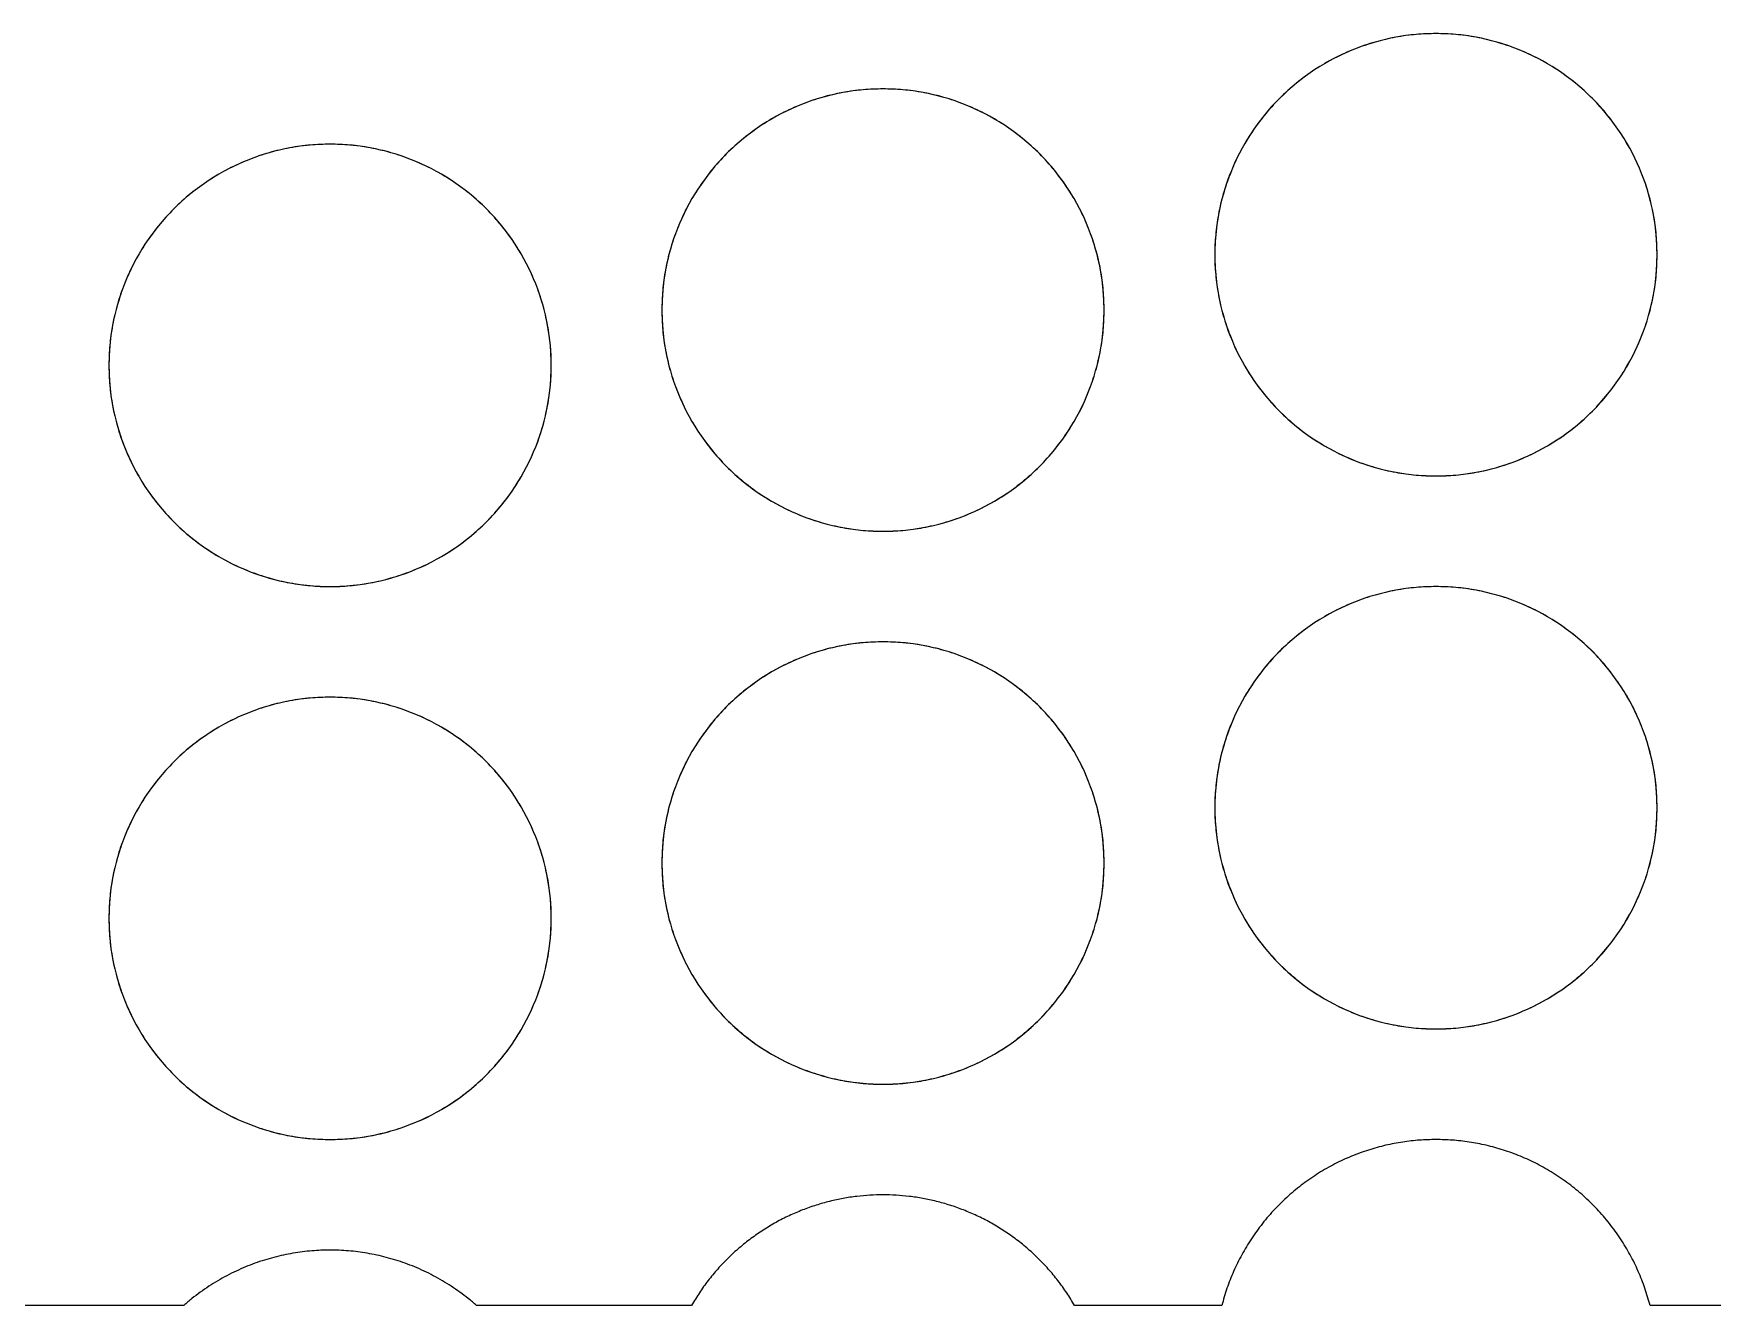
# Model space of a CAD drawing. Extents: x 85 to 185, y 98 to 200.
# Drawn here: x 111.71 to 136, y 100 to 118.4 of the extents above; entities that cross this region are included whole.
import ezdxf

# ---------------------------------------------------------------- set-up
doc = ezdxf.new("R2010")
doc.units = 0
doc.header["$MEASUREMENT"] = 0
doc.layers.get('0').update_dxf_attribs({"linetype": 'CONTINUOUS'})

msp = doc.modelspace()

# ---------------------------------------------------------------- linework, layer by layer
for points in [[(135.2, 115.2), (135.197, 115.343), (135.187, 115.488), (135.17, 115.634), (135.147, 115.782), (135.132, 115.857), (135.115, 115.931), (135.097, 116.006), (135.076, 116.081), (135.054, 116.155), (135.03, 116.23), (135.004, 116.304), (134.975, 116.378), (134.945, 116.452), (134.913, 116.525), (134.879, 116.598), (134.843, 116.67), (134.804, 116.741), (134.764, 116.812), (134.722, 116.882), (134.678, 116.951), (134.633, 117.019), (134.585, 117.086), (134.536, 117.152), (134.484, 117.217), (134.431, 117.28), (134.377, 117.343), (134.321, 117.403), (134.263, 117.463), (134.203, 117.521), (134.143, 117.577), (134.08, 117.631), (134.017, 117.684), (133.952, 117.736), (133.886, 117.785), (133.819, 117.833), (133.751, 117.878), (133.682, 117.922), (133.612, 117.964), (133.541, 118.004), (133.47, 118.043), (133.398, 118.079), (133.325, 118.113), (133.252, 118.145), (133.178, 118.175), (133.104, 118.204), (133.03, 118.23), (132.955, 118.254), (132.881, 118.276), (132.806, 118.297), (132.731, 118.315), (132.657, 118.332), (132.582, 118.347), (132.434, 118.37), (132.288, 118.387), (132.143, 118.397), (132, 118.4), (131.857, 118.397), (131.712, 118.387), (131.566, 118.37), (131.418, 118.347), (131.343, 118.332), (131.269, 118.315), (131.194, 118.297), (131.119, 118.276), (131.045, 118.254), (130.97, 118.23), (130.896, 118.204), (130.822, 118.175), (130.748, 118.145), (130.675, 118.113), (130.602, 118.079), (130.53, 118.043), (130.459, 118.004), (130.388, 117.964), (130.318, 117.922), (130.249, 117.878), (130.181, 117.833), (130.114, 117.785), (130.048, 117.736), (129.983, 117.684), (129.92, 117.631), (129.857, 117.577), (129.797, 117.521), (129.737, 117.463), (129.679, 117.403), (129.623, 117.343), (129.569, 117.28), (129.516, 117.217), (129.464, 117.152), (129.415, 117.086), (129.367, 117.019), (129.322, 116.951), (129.278, 116.882), (129.236, 116.812), (129.196, 116.741), (129.157, 116.67), (129.121, 116.598), (129.087, 116.525), (129.055, 116.452), (129.025, 116.378), (128.996, 116.304), (128.97, 116.23), (128.946, 116.155), (128.924, 116.081), (128.903, 116.006), (128.885, 115.931), (128.868, 115.857), (128.853, 115.782), (128.83, 115.634), (128.813, 115.488), (128.803, 115.343), (128.8, 115.2), (128.803, 115.057), (128.813, 114.912), (128.83, 114.766), (128.853, 114.618), (128.868, 114.543), (128.885, 114.469), (128.903, 114.394), (128.924, 114.319), (128.946, 114.245), (128.97, 114.17), (128.996, 114.096), (129.025, 114.022), (129.055, 113.948), (129.087, 113.875), (129.121, 113.802), (129.157, 113.73), (129.196, 113.659), (129.236, 113.588), (129.278, 113.518), (129.322, 113.449), (129.367, 113.381), (129.415, 113.314), (129.464, 113.248), (129.516, 113.183), (129.569, 113.12), (129.623, 113.057), (129.679, 112.997), (129.737, 112.937), (129.797, 112.879), (129.857, 112.823), (129.92, 112.769), (129.983, 112.716), (130.048, 112.664), (130.114, 112.615), (130.181, 112.567), (130.249, 112.522), (130.318, 112.478), (130.388, 112.436), (130.459, 112.396), (130.53, 112.357), (130.602, 112.321), (130.675, 112.287), (130.748, 112.255), (130.822, 112.225), (130.896, 112.196), (130.97, 112.17), (131.045, 112.146), (131.119, 112.124), (131.194, 112.103), (131.269, 112.085), (131.343, 112.068), (131.418, 112.053), (131.566, 112.03), (131.712, 112.013), (131.857, 112.003), (132, 112), (132.143, 112.003), (132.288, 112.013), (132.434, 112.03), (132.582, 112.053), (132.657, 112.068), (132.731, 112.085), (132.806, 112.103), (132.881, 112.124), (132.955, 112.146), (133.03, 112.17), (133.104, 112.196), (133.178, 112.225), (133.252, 112.255), (133.325, 112.287), (133.398, 112.321), (133.47, 112.357), (133.541, 112.396), (133.612, 112.436), (133.682, 112.478), (133.751, 112.522), (133.819, 112.567), (133.886, 112.615), (133.952, 112.664), (134.017, 112.716), (134.08, 112.769), (134.143, 112.823), (134.203, 112.879), (134.263, 112.937), (134.321, 112.997), (134.377, 113.057), (134.431, 113.12), (134.484, 113.183), (134.536, 113.248), (134.585, 113.314), (134.633, 113.381), (134.678, 113.449), (134.722, 113.518), (134.764, 113.588), (134.804, 113.659), (134.843, 113.73), (134.879, 113.802), (134.913, 113.875), (134.945, 113.948), (134.975, 114.022), (135.004, 114.096), (135.03, 114.17), (135.054, 114.245), (135.076, 114.319), (135.097, 114.394), (135.115, 114.469), (135.132, 114.543), (135.147, 114.618), (135.17, 114.766), (135.187, 114.912), (135.197, 115.057), (135.2, 115.2)], [(127.2, 114.4), (127.197, 114.543), (127.187, 114.688), (127.17, 114.834), (127.147, 114.982), (127.132, 115.057), (127.115, 115.131), (127.097, 115.206), (127.076, 115.281), (127.054, 115.355), (127.03, 115.43), (127.004, 115.504), (126.975, 115.578), (126.945, 115.652), (126.913, 115.725), (126.879, 115.798), (126.843, 115.87), (126.804, 115.941), (126.764, 116.012), (126.722, 116.082), (126.678, 116.151), (126.633, 116.219), (126.585, 116.286), (126.536, 116.352), (126.484, 116.417), (126.431, 116.48), (126.377, 116.543), (126.321, 116.603), (126.263, 116.663), (126.203, 116.721), (126.143, 116.777), (126.08, 116.831), (126.017, 116.884), (125.952, 116.936), (125.886, 116.985), (125.819, 117.033), (125.751, 117.078), (125.682, 117.122), (125.612, 117.164), (125.541, 117.204), (125.47, 117.243), (125.398, 117.279), (125.325, 117.313), (125.252, 117.345), (125.178, 117.375), (125.104, 117.404), (125.03, 117.43), (124.955, 117.454), (124.881, 117.476), (124.806, 117.497), (124.731, 117.515), (124.657, 117.532), (124.582, 117.547), (124.434, 117.57), (124.288, 117.587), (124.143, 117.597), (124, 117.6), (123.857, 117.597), (123.712, 117.587), (123.566, 117.57), (123.418, 117.547), (123.343, 117.532), (123.269, 117.515), (123.194, 117.497), (123.119, 117.476), (123.045, 117.454), (122.97, 117.43), (122.896, 117.404), (122.822, 117.375), (122.748, 117.345), (122.675, 117.313), (122.602, 117.279), (122.53, 117.243), (122.459, 117.204), (122.388, 117.164), (122.318, 117.122), (122.249, 117.078), (122.181, 117.033), (122.114, 116.985), (122.048, 116.936), (121.983, 116.884), (121.92, 116.831), (121.857, 116.777), (121.797, 116.721), (121.737, 116.663), (121.679, 116.603), (121.623, 116.543), (121.569, 116.48), (121.516, 116.417), (121.464, 116.352), (121.415, 116.286), (121.367, 116.219), (121.322, 116.151), (121.278, 116.082), (121.236, 116.012), (121.196, 115.941), (121.157, 115.87), (121.121, 115.798), (121.087, 115.725), (121.055, 115.652), (121.025, 115.578), (120.996, 115.504), (120.97, 115.43), (120.946, 115.355), (120.924, 115.281), (120.903, 115.206), (120.885, 115.131), (120.868, 115.057), (120.853, 114.982), (120.83, 114.834), (120.813, 114.688), (120.803, 114.543), (120.8, 114.4), (120.803, 114.257), (120.813, 114.112), (120.83, 113.966), (120.853, 113.818), (120.868, 113.743), (120.885, 113.669), (120.903, 113.594), (120.924, 113.519), (120.946, 113.445), (120.97, 113.37), (120.996, 113.296), (121.025, 113.222), (121.055, 113.148), (121.087, 113.075), (121.121, 113.002), (121.157, 112.93), (121.196, 112.859), (121.236, 112.788), (121.278, 112.718), (121.322, 112.649), (121.367, 112.581), (121.415, 112.514), (121.464, 112.448), (121.516, 112.383), (121.569, 112.32), (121.623, 112.257), (121.679, 112.197), (121.737, 112.137), (121.797, 112.079), (121.857, 112.023), (121.92, 111.969), (121.983, 111.916), (122.048, 111.864), (122.114, 111.815), (122.181, 111.767), (122.249, 111.722), (122.318, 111.678), (122.388, 111.636), (122.459, 111.596), (122.53, 111.557), (122.602, 111.521), (122.675, 111.487), (122.748, 111.455), (122.822, 111.425), (122.896, 111.396), (122.97, 111.37), (123.045, 111.346), (123.119, 111.324), (123.194, 111.303), (123.269, 111.285), (123.343, 111.268), (123.418, 111.253), (123.566, 111.23), (123.712, 111.213), (123.857, 111.203), (124, 111.2), (124.143, 111.203), (124.288, 111.213), (124.434, 111.23), (124.582, 111.253), (124.657, 111.268), (124.731, 111.285), (124.806, 111.303), (124.881, 111.324), (124.955, 111.346), (125.03, 111.37), (125.104, 111.396), (125.178, 111.425), (125.252, 111.455), (125.325, 111.487), (125.398, 111.521), (125.47, 111.557), (125.541, 111.596), (125.612, 111.636), (125.682, 111.678), (125.751, 111.722), (125.819, 111.767), (125.886, 111.815), (125.952, 111.864), (126.017, 111.916), (126.08, 111.969), (126.143, 112.023), (126.203, 112.079), (126.263, 112.137), (126.321, 112.197), (126.377, 112.257), (126.431, 112.32), (126.484, 112.383), (126.536, 112.448), (126.585, 112.514), (126.633, 112.581), (126.678, 112.649), (126.722, 112.718), (126.764, 112.788), (126.804, 112.859), (126.843, 112.93), (126.879, 113.002), (126.913, 113.075), (126.945, 113.148), (126.975, 113.222), (127.004, 113.296), (127.03, 113.37), (127.054, 113.445), (127.076, 113.519), (127.097, 113.594), (127.115, 113.669), (127.132, 113.743), (127.147, 113.818), (127.17, 113.966), (127.187, 114.112), (127.197, 114.257), (127.2, 114.4)], [(119.2, 113.6), (119.197, 113.743), (119.187, 113.888), (119.17, 114.034), (119.147, 114.182), (119.132, 114.257), (119.115, 114.331), (119.097, 114.406), (119.076, 114.481), (119.054, 114.555), (119.03, 114.63), (119.004, 114.704), (118.975, 114.778), (118.945, 114.852), (118.913, 114.925), (118.879, 114.998), (118.843, 115.07), (118.804, 115.141), (118.764, 115.212), (118.722, 115.282), (118.678, 115.351), (118.633, 115.419), (118.585, 115.486), (118.536, 115.552), (118.484, 115.617), (118.431, 115.68), (118.377, 115.743), (118.321, 115.803), (118.263, 115.863), (118.203, 115.921), (118.143, 115.977), (118.08, 116.031), (118.017, 116.084), (117.952, 116.136), (117.886, 116.185), (117.819, 116.233), (117.751, 116.278), (117.682, 116.322), (117.612, 116.364), (117.541, 116.404), (117.47, 116.443), (117.398, 116.479), (117.325, 116.513), (117.252, 116.545), (117.178, 116.575), (117.104, 116.604), (117.03, 116.63), (116.955, 116.654), (116.881, 116.676), (116.806, 116.697), (116.731, 116.715), (116.657, 116.732), (116.582, 116.747), (116.434, 116.77), (116.288, 116.787), (116.143, 116.797), (116, 116.8), (115.857, 116.797), (115.712, 116.787), (115.566, 116.77), (115.418, 116.747), (115.343, 116.732), (115.269, 116.715), (115.194, 116.697), (115.119, 116.676), (115.045, 116.654), (114.97, 116.63), (114.896, 116.604), (114.822, 116.575), (114.748, 116.545), (114.675, 116.513), (114.602, 116.479), (114.53, 116.443), (114.459, 116.404), (114.388, 116.364), (114.318, 116.322), (114.249, 116.278), (114.181, 116.233), (114.114, 116.185), (114.048, 116.136), (113.983, 116.084), (113.92, 116.031), (113.857, 115.977), (113.797, 115.921), (113.737, 115.863), (113.679, 115.803), (113.623, 115.743), (113.569, 115.68), (113.516, 115.617), (113.464, 115.552), (113.415, 115.486), (113.367, 115.419), (113.322, 115.351), (113.278, 115.282), (113.236, 115.212), (113.196, 115.141), (113.157, 115.07), (113.121, 114.998), (113.087, 114.925), (113.055, 114.852), (113.025, 114.778), (112.996, 114.704), (112.97, 114.63), (112.946, 114.555), (112.924, 114.481), (112.903, 114.406), (112.885, 114.331), (112.868, 114.257), (112.853, 114.182), (112.83, 114.034), (112.813, 113.888), (112.803, 113.743), (112.8, 113.6), (112.803, 113.457), (112.813, 113.312), (112.83, 113.166), (112.853, 113.018), (112.868, 112.943), (112.885, 112.869), (112.903, 112.794), (112.924, 112.719), (112.946, 112.645), (112.97, 112.57), (112.996, 112.496), (113.025, 112.422), (113.055, 112.348), (113.087, 112.275), (113.121, 112.202), (113.157, 112.13), (113.196, 112.059), (113.236, 111.988), (113.278, 111.918), (113.322, 111.849), (113.367, 111.781), (113.415, 111.714), (113.464, 111.648), (113.516, 111.583), (113.569, 111.52), (113.623, 111.457), (113.679, 111.397), (113.737, 111.337), (113.797, 111.279), (113.857, 111.223), (113.92, 111.169), (113.983, 111.116), (114.048, 111.064), (114.114, 111.015), (114.181, 110.967), (114.249, 110.922), (114.318, 110.878), (114.388, 110.836), (114.459, 110.796), (114.53, 110.757), (114.602, 110.721), (114.675, 110.687), (114.748, 110.655), (114.822, 110.625), (114.896, 110.596), (114.97, 110.57), (115.045, 110.546), (115.119, 110.524), (115.194, 110.503), (115.269, 110.485), (115.343, 110.468), (115.418, 110.453), (115.566, 110.43), (115.712, 110.413), (115.857, 110.403), (116, 110.4), (116.143, 110.403), (116.288, 110.413), (116.434, 110.43), (116.582, 110.453), (116.657, 110.468), (116.731, 110.485), (116.806, 110.503), (116.881, 110.524), (116.955, 110.546), (117.03, 110.57), (117.104, 110.596), (117.178, 110.625), (117.252, 110.655), (117.325, 110.687), (117.398, 110.721), (117.47, 110.757), (117.541, 110.796), (117.612, 110.836), (117.682, 110.878), (117.751, 110.922), (117.819, 110.967), (117.886, 111.015), (117.952, 111.064), (118.017, 111.116), (118.08, 111.169), (118.143, 111.223), (118.203, 111.279), (118.263, 111.337), (118.321, 111.397), (118.377, 111.457), (118.431, 111.52), (118.484, 111.583), (118.536, 111.648), (118.585, 111.714), (118.633, 111.781), (118.678, 111.849), (118.722, 111.918), (118.764, 111.988), (118.804, 112.059), (118.843, 112.13), (118.879, 112.202), (118.913, 112.275), (118.945, 112.348), (118.975, 112.422), (119.004, 112.496), (119.03, 112.57), (119.054, 112.645), (119.076, 112.719), (119.097, 112.794), (119.115, 112.869), (119.132, 112.943), (119.147, 113.018), (119.17, 113.166), (119.187, 113.312), (119.197, 113.457), (119.2, 113.6)], [(135.2, 107.2), (135.197, 107.343), (135.187, 107.488), (135.17, 107.634), (135.147, 107.782), (135.132, 107.857), (135.115, 107.931), (135.097, 108.006), (135.076, 108.081), (135.054, 108.155), (135.03, 108.23), (135.004, 108.304), (134.975, 108.378), (134.945, 108.452), (134.913, 108.525), (134.879, 108.598), (134.843, 108.67), (134.804, 108.741), (134.764, 108.812), (134.722, 108.882), (134.678, 108.951), (134.633, 109.019), (134.585, 109.086), (134.536, 109.152), (134.484, 109.217), (134.431, 109.28), (134.377, 109.343), (134.321, 109.403), (134.263, 109.463), (134.203, 109.521), (134.143, 109.577), (134.08, 109.631), (134.017, 109.684), (133.952, 109.736), (133.886, 109.785), (133.819, 109.833), (133.751, 109.878), (133.682, 109.922), (133.612, 109.964), (133.541, 110.004), (133.47, 110.043), (133.398, 110.079), (133.325, 110.113), (133.252, 110.145), (133.178, 110.175), (133.104, 110.204), (133.03, 110.23), (132.955, 110.254), (132.881, 110.276), (132.806, 110.297), (132.731, 110.315), (132.657, 110.332), (132.582, 110.347), (132.434, 110.37), (132.288, 110.387), (132.143, 110.397), (132, 110.4), (131.857, 110.397), (131.712, 110.387), (131.566, 110.37), (131.418, 110.347), (131.343, 110.332), (131.269, 110.315), (131.194, 110.297), (131.119, 110.276), (131.045, 110.254), (130.97, 110.23), (130.896, 110.204), (130.822, 110.175), (130.748, 110.145), (130.675, 110.113), (130.602, 110.079), (130.53, 110.043), (130.459, 110.004), (130.388, 109.964), (130.318, 109.922), (130.249, 109.878), (130.181, 109.833), (130.114, 109.785), (130.048, 109.736), (129.983, 109.684), (129.92, 109.631), (129.857, 109.577), (129.797, 109.521), (129.737, 109.463), (129.679, 109.403), (129.623, 109.343), (129.569, 109.28), (129.516, 109.217), (129.464, 109.152), (129.415, 109.086), (129.367, 109.019), (129.322, 108.951), (129.278, 108.882), (129.236, 108.812), (129.196, 108.741), (129.157, 108.67), (129.121, 108.598), (129.087, 108.525), (129.055, 108.452), (129.025, 108.378), (128.996, 108.304), (128.97, 108.23), (128.946, 108.155), (128.924, 108.081), (128.903, 108.006), (128.885, 107.931), (128.868, 107.857), (128.853, 107.782), (128.83, 107.634), (128.813, 107.488), (128.803, 107.343), (128.8, 107.2), (128.803, 107.057), (128.813, 106.912), (128.83, 106.766), (128.853, 106.618), (128.868, 106.543), (128.885, 106.469), (128.903, 106.394), (128.924, 106.319), (128.946, 106.245), (128.97, 106.17), (128.996, 106.096), (129.025, 106.022), (129.055, 105.948), (129.087, 105.875), (129.121, 105.802), (129.157, 105.73), (129.196, 105.659), (129.236, 105.588), (129.278, 105.518), (129.322, 105.449), (129.367, 105.381), (129.415, 105.314), (129.464, 105.248), (129.516, 105.183), (129.569, 105.12), (129.623, 105.057), (129.679, 104.997), (129.737, 104.937), (129.797, 104.879), (129.857, 104.823), (129.92, 104.769), (129.983, 104.716), (130.048, 104.664), (130.114, 104.615), (130.181, 104.567), (130.249, 104.522), (130.318, 104.478), (130.388, 104.436), (130.459, 104.396), (130.53, 104.357), (130.602, 104.321), (130.675, 104.287), (130.748, 104.255), (130.822, 104.225), (130.896, 104.196), (130.97, 104.17), (131.045, 104.146), (131.119, 104.124), (131.194, 104.103), (131.269, 104.085), (131.343, 104.068), (131.418, 104.053), (131.566, 104.03), (131.712, 104.013), (131.857, 104.003), (132, 104), (132.143, 104.003), (132.288, 104.013), (132.434, 104.03), (132.582, 104.053), (132.657, 104.068), (132.731, 104.085), (132.806, 104.103), (132.881, 104.124), (132.955, 104.146), (133.03, 104.17), (133.104, 104.196), (133.178, 104.225), (133.252, 104.255), (133.325, 104.287), (133.398, 104.321), (133.47, 104.357), (133.541, 104.396), (133.612, 104.436), (133.682, 104.478), (133.751, 104.522), (133.819, 104.567), (133.886, 104.615), (133.952, 104.664), (134.017, 104.716), (134.08, 104.769), (134.143, 104.823), (134.203, 104.879), (134.263, 104.937), (134.321, 104.997), (134.377, 105.057), (134.431, 105.12), (134.484, 105.183), (134.536, 105.248), (134.585, 105.314), (134.633, 105.381), (134.678, 105.449), (134.722, 105.518), (134.764, 105.588), (134.804, 105.659), (134.843, 105.73), (134.879, 105.802), (134.913, 105.875), (134.945, 105.948), (134.975, 106.022), (135.004, 106.096), (135.03, 106.17), (135.054, 106.245), (135.076, 106.319), (135.097, 106.394), (135.115, 106.469), (135.132, 106.543), (135.147, 106.618), (135.17, 106.766), (135.187, 106.912), (135.197, 107.057), (135.2, 107.2)], [(127.2, 106.4), (127.197, 106.543), (127.187, 106.688), (127.17, 106.834), (127.147, 106.982), (127.132, 107.057), (127.115, 107.131), (127.097, 107.206), (127.076, 107.281), (127.054, 107.355), (127.03, 107.43), (127.004, 107.504), (126.975, 107.578), (126.945, 107.652), (126.913, 107.725), (126.879, 107.798), (126.843, 107.87), (126.804, 107.941), (126.764, 108.012), (126.722, 108.082), (126.678, 108.151), (126.633, 108.219), (126.585, 108.286), (126.536, 108.352), (126.484, 108.417), (126.431, 108.48), (126.377, 108.543), (126.321, 108.603), (126.263, 108.663), (126.203, 108.721), (126.143, 108.777), (126.08, 108.831), (126.017, 108.884), (125.952, 108.936), (125.886, 108.985), (125.819, 109.033), (125.751, 109.078), (125.682, 109.122), (125.612, 109.164), (125.541, 109.204), (125.47, 109.243), (125.398, 109.279), (125.325, 109.313), (125.252, 109.345), (125.178, 109.375), (125.104, 109.404), (125.03, 109.43), (124.955, 109.454), (124.881, 109.476), (124.806, 109.497), (124.731, 109.515), (124.657, 109.532), (124.582, 109.547), (124.434, 109.57), (124.288, 109.587), (124.143, 109.597), (124, 109.6), (123.857, 109.597), (123.712, 109.587), (123.566, 109.57), (123.418, 109.547), (123.343, 109.532), (123.269, 109.515), (123.194, 109.497), (123.119, 109.476), (123.045, 109.454), (122.97, 109.43), (122.896, 109.404), (122.822, 109.375), (122.748, 109.345), (122.675, 109.313), (122.602, 109.279), (122.53, 109.243), (122.459, 109.204), (122.388, 109.164), (122.318, 109.122), (122.249, 109.078), (122.181, 109.033), (122.114, 108.985), (122.048, 108.936), (121.983, 108.884), (121.92, 108.831), (121.857, 108.777), (121.797, 108.721), (121.737, 108.663), (121.679, 108.603), (121.623, 108.543), (121.569, 108.48), (121.516, 108.417), (121.464, 108.352), (121.415, 108.286), (121.367, 108.219), (121.322, 108.151), (121.278, 108.082), (121.236, 108.012), (121.196, 107.941), (121.157, 107.87), (121.121, 107.798), (121.087, 107.725), (121.055, 107.652), (121.025, 107.578), (120.996, 107.504), (120.97, 107.43), (120.946, 107.355), (120.924, 107.281), (120.903, 107.206), (120.885, 107.131), (120.868, 107.057), (120.853, 106.982), (120.83, 106.834), (120.813, 106.688), (120.803, 106.543), (120.8, 106.4), (120.803, 106.257), (120.813, 106.112), (120.83, 105.966), (120.853, 105.818), (120.868, 105.743), (120.885, 105.669), (120.903, 105.594), (120.924, 105.519), (120.946, 105.445), (120.97, 105.37), (120.996, 105.296), (121.025, 105.222), (121.055, 105.148), (121.087, 105.075), (121.121, 105.002), (121.157, 104.93), (121.196, 104.859), (121.236, 104.788), (121.278, 104.718), (121.322, 104.649), (121.367, 104.581), (121.415, 104.514), (121.464, 104.448), (121.516, 104.383), (121.569, 104.32), (121.623, 104.257), (121.679, 104.197), (121.737, 104.137), (121.797, 104.079), (121.857, 104.023), (121.92, 103.969), (121.983, 103.916), (122.048, 103.864), (122.114, 103.815), (122.181, 103.767), (122.249, 103.722), (122.318, 103.678), (122.388, 103.636), (122.459, 103.596), (122.53, 103.557), (122.602, 103.521), (122.675, 103.487), (122.748, 103.455), (122.822, 103.425), (122.896, 103.396), (122.97, 103.37), (123.045, 103.346), (123.119, 103.324), (123.194, 103.303), (123.269, 103.285), (123.343, 103.268), (123.418, 103.253), (123.566, 103.23), (123.712, 103.213), (123.857, 103.203), (124, 103.2), (124.143, 103.203), (124.288, 103.213), (124.434, 103.23), (124.582, 103.253), (124.657, 103.268), (124.731, 103.285), (124.806, 103.303), (124.881, 103.324), (124.955, 103.346), (125.03, 103.37), (125.104, 103.396), (125.178, 103.425), (125.252, 103.455), (125.325, 103.487), (125.398, 103.521), (125.47, 103.557), (125.541, 103.596), (125.612, 103.636), (125.682, 103.678), (125.751, 103.722), (125.819, 103.767), (125.886, 103.815), (125.952, 103.864), (126.017, 103.916), (126.08, 103.969), (126.143, 104.023), (126.203, 104.079), (126.263, 104.137), (126.321, 104.197), (126.377, 104.257), (126.431, 104.32), (126.484, 104.383), (126.536, 104.448), (126.585, 104.514), (126.633, 104.581), (126.678, 104.649), (126.722, 104.718), (126.764, 104.788), (126.804, 104.859), (126.843, 104.93), (126.879, 105.002), (126.913, 105.075), (126.945, 105.148), (126.975, 105.222), (127.004, 105.296), (127.03, 105.37), (127.054, 105.445), (127.076, 105.519), (127.097, 105.594), (127.115, 105.669), (127.132, 105.743), (127.147, 105.818), (127.17, 105.966), (127.187, 106.112), (127.197, 106.257), (127.2, 106.4)], [(119.2, 105.6), (119.197, 105.743), (119.187, 105.888), (119.17, 106.034), (119.147, 106.182), (119.132, 106.257), (119.115, 106.331), (119.097, 106.406), (119.076, 106.481), (119.054, 106.555), (119.03, 106.63), (119.004, 106.704), (118.975, 106.778), (118.945, 106.852), (118.913, 106.925), (118.879, 106.998), (118.843, 107.07), (118.804, 107.141), (118.764, 107.212), (118.722, 107.282), (118.678, 107.351), (118.633, 107.419), (118.585, 107.486), (118.536, 107.552), (118.484, 107.617), (118.431, 107.68), (118.377, 107.743), (118.321, 107.803), (118.263, 107.863), (118.203, 107.921), (118.143, 107.977), (118.08, 108.031), (118.017, 108.084), (117.952, 108.136), (117.886, 108.185), (117.819, 108.233), (117.751, 108.278), (117.682, 108.322), (117.612, 108.364), (117.541, 108.404), (117.47, 108.443), (117.398, 108.479), (117.325, 108.513), (117.252, 108.545), (117.178, 108.575), (117.104, 108.604), (117.03, 108.63), (116.955, 108.654), (116.881, 108.676), (116.806, 108.697), (116.731, 108.715), (116.657, 108.732), (116.582, 108.747), (116.434, 108.77), (116.288, 108.787), (116.143, 108.797), (116, 108.8), (115.857, 108.797), (115.712, 108.787), (115.566, 108.77), (115.418, 108.747), (115.343, 108.732), (115.269, 108.715), (115.194, 108.697), (115.119, 108.676), (115.045, 108.654), (114.97, 108.63), (114.896, 108.604), (114.822, 108.575), (114.748, 108.545), (114.675, 108.513), (114.602, 108.479), (114.53, 108.443), (114.459, 108.404), (114.388, 108.364), (114.318, 108.322), (114.249, 108.278), (114.181, 108.233), (114.114, 108.185), (114.048, 108.136), (113.983, 108.084), (113.92, 108.031), (113.857, 107.977), (113.797, 107.921), (113.737, 107.863), (113.679, 107.803), (113.623, 107.743), (113.569, 107.68), (113.516, 107.617), (113.464, 107.552), (113.415, 107.486), (113.367, 107.419), (113.322, 107.351), (113.278, 107.282), (113.236, 107.212), (113.196, 107.141), (113.157, 107.07), (113.121, 106.998), (113.087, 106.925), (113.055, 106.852), (113.025, 106.778), (112.996, 106.704), (112.97, 106.63), (112.946, 106.555), (112.924, 106.481), (112.903, 106.406), (112.885, 106.331), (112.868, 106.257), (112.853, 106.182), (112.83, 106.034), (112.813, 105.888), (112.803, 105.743), (112.8, 105.6), (112.803, 105.457), (112.813, 105.312), (112.83, 105.166), (112.853, 105.018), (112.868, 104.943), (112.885, 104.869), (112.903, 104.794), (112.924, 104.719), (112.946, 104.645), (112.97, 104.57), (112.996, 104.496), (113.025, 104.422), (113.055, 104.348), (113.087, 104.275), (113.121, 104.202), (113.157, 104.13), (113.196, 104.059), (113.236, 103.988), (113.278, 103.918), (113.322, 103.849), (113.367, 103.781), (113.415, 103.714), (113.464, 103.648), (113.516, 103.583), (113.569, 103.52), (113.623, 103.457), (113.679, 103.397), (113.737, 103.337), (113.797, 103.279), (113.857, 103.223), (113.92, 103.169), (113.983, 103.116), (114.048, 103.064), (114.114, 103.015), (114.181, 102.967), (114.249, 102.922), (114.318, 102.878), (114.388, 102.836), (114.459, 102.796), (114.53, 102.757), (114.602, 102.721), (114.675, 102.687), (114.748, 102.655), (114.822, 102.625), (114.896, 102.596), (114.97, 102.57), (115.045, 102.546), (115.119, 102.524), (115.194, 102.503), (115.269, 102.485), (115.343, 102.468), (115.418, 102.453), (115.566, 102.43), (115.712, 102.413), (115.857, 102.403), (116, 102.4), (116.143, 102.403), (116.288, 102.413), (116.434, 102.43), (116.582, 102.453), (116.657, 102.468), (116.731, 102.485), (116.806, 102.503), (116.881, 102.524), (116.955, 102.546), (117.03, 102.57), (117.104, 102.596), (117.178, 102.625), (117.252, 102.655), (117.325, 102.687), (117.398, 102.721), (117.47, 102.757), (117.541, 102.796), (117.612, 102.836), (117.682, 102.878), (117.751, 102.922), (117.819, 102.967), (117.886, 103.015), (117.952, 103.064), (118.017, 103.116), (118.08, 103.169), (118.143, 103.223), (118.203, 103.279), (118.263, 103.337), (118.321, 103.397), (118.377, 103.457), (118.431, 103.52), (118.484, 103.583), (118.536, 103.648), (118.585, 103.714), (118.633, 103.781), (118.678, 103.849), (118.722, 103.918), (118.764, 103.988), (118.804, 104.059), (118.843, 104.13), (118.879, 104.202), (118.913, 104.275), (118.945, 104.348), (118.975, 104.422), (119.004, 104.496), (119.03, 104.57), (119.054, 104.645), (119.076, 104.719), (119.097, 104.794), (119.115, 104.869), (119.132, 104.943), (119.147, 105.018), (119.17, 105.166), (119.187, 105.312), (119.197, 105.457), (119.2, 105.6)]]:
    msp.add_lwpolyline(points, close=True)
for points in [[(113.883, 100), (108, 100)], [(121.229, 100), (118.117, 100)], [(128.902, 100), (126.771, 100)], [(136.8, 100), (135.098, 100)]]:
    msp.add_lwpolyline(points)
for points, weights in [([(132, 118.4), (128.8, 118.4), (128.8, 115.2)], [1, 0.707106781187, 1]), ([(135.2, 115.2), (135.2, 118.4), (132, 118.4)], [1, 0.707106781187, 1]), ([(124, 117.6), (120.8, 117.6), (120.8, 114.4)], [1, 0.707106781187, 1]), ([(127.2, 114.4), (127.2, 117.6), (124, 117.6)], [1, 0.707106781187, 1]), ([(116, 116.8), (112.8, 116.8), (112.8, 113.6)], [1, 0.707106781187, 1]), ([(119.2, 113.6), (119.2, 116.8), (116, 116.8)], [1, 0.707106781187, 1]), ([(128.8, 115.2), (128.8, 112), (132, 112)], [1, 0.707106781187, 1]), ([(132, 112), (135.2, 112), (135.2, 115.2)], [1, 0.707106781187, 1]), ([(120.8, 114.4), (120.8, 111.2), (124, 111.2)], [1, 0.707106781187, 1]), ([(124, 111.2), (127.2, 111.2), (127.2, 114.4)], [1, 0.707106781187, 1]), ([(112.8, 113.6), (112.8, 110.4), (116, 110.4)], [1, 0.707106781187, 1]), ([(116, 110.4), (119.2, 110.4), (119.2, 113.6)], [1, 0.707106781187, 1]), ([(132, 110.4), (128.8, 110.4), (128.8, 107.2)], [1, 0.707106781187, 1]), ([(135.2, 107.2), (135.2, 110.4), (132, 110.4)], [1, 0.707106781187, 1]), ([(124, 109.6), (120.8, 109.6), (120.8, 106.4)], [1, 0.707106781187, 1]), ([(127.2, 106.4), (127.2, 109.6), (124, 109.6)], [1, 0.707106781187, 1]), ([(116, 108.8), (112.8, 108.8), (112.8, 105.6)], [1, 0.707106781187, 1]), ([(119.2, 105.6), (119.2, 108.8), (116, 108.8)], [1, 0.707106781187, 1]), ([(128.8, 107.2), (128.8, 104), (132, 104)], [1, 0.707106781187, 1]), ([(132, 104), (135.2, 104), (135.2, 107.2)], [1, 0.707106781187, 1]), ([(120.8, 106.4), (120.8, 103.2), (124, 103.2)], [1, 0.707106781187, 1]), ([(124, 103.2), (127.2, 103.2), (127.2, 106.4)], [1, 0.707106781187, 1]), ([(112.8, 105.6), (112.8, 102.4), (116, 102.4)], [1, 0.707106781187, 1]), ([(116, 102.4), (119.2, 102.4), (119.2, 105.6)], [1, 0.707106781187, 1]), ([(132, 102.4), (129.521, 102.4), (128.902, 100)], [1, 0.757089129494, 0.917094319996]), ([(135.098, 100), (134.479, 102.4), (132, 102.4)], [0.917094319996, 0.757089129494, 1]), ([(124, 101.6), (122.152, 101.6), (121.229, 100)], [1, 0.807007203691, 0.868347502413]), ([(126.771, 100), (125.848, 101.6), (124, 101.6)], [0.868347502413, 0.807007203691, 1]), ([(116, 100.8), (114.791, 100.8), (113.883, 100)], [1, 0.864634536831, 0.854391865464]), ([(118.117, 100), (117.209, 100.8), (116, 100.8)], [0.854391865464, 0.864634536831, 1])]:
    msp.add_rational_spline(points, weights, degree=2)

doc.saveas('drawing.dxf')
